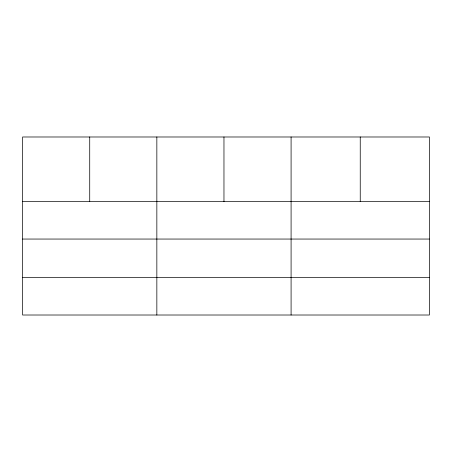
<?xml version="1.0" encoding="UTF-8"?>
<svg xmlns="http://www.w3.org/2000/svg" width="452" height="452" viewBox="0 0 452 452"><rect width="100%" height="100%" fill="white"/><g stroke="black" fill="none" stroke-linecap="round" stroke-linejoin="round"><path stroke-width="0.68" d="M429.4 239.052L429.4 136.99L22.6 136.99L22.6 315.01L429.4 315.01L429.4 239.052L22.6 239.052M22.6 201.643L429.4 201.643M22.6 277.596L429.4 277.596M360.244 136.99L360.244 201.643M291.088 136.99L291.088 315.01M223.966 136.99L223.966 201.643M156.844 136.99L156.844 315.01M89.722 136.99L89.722 201.643"/></g></svg>
